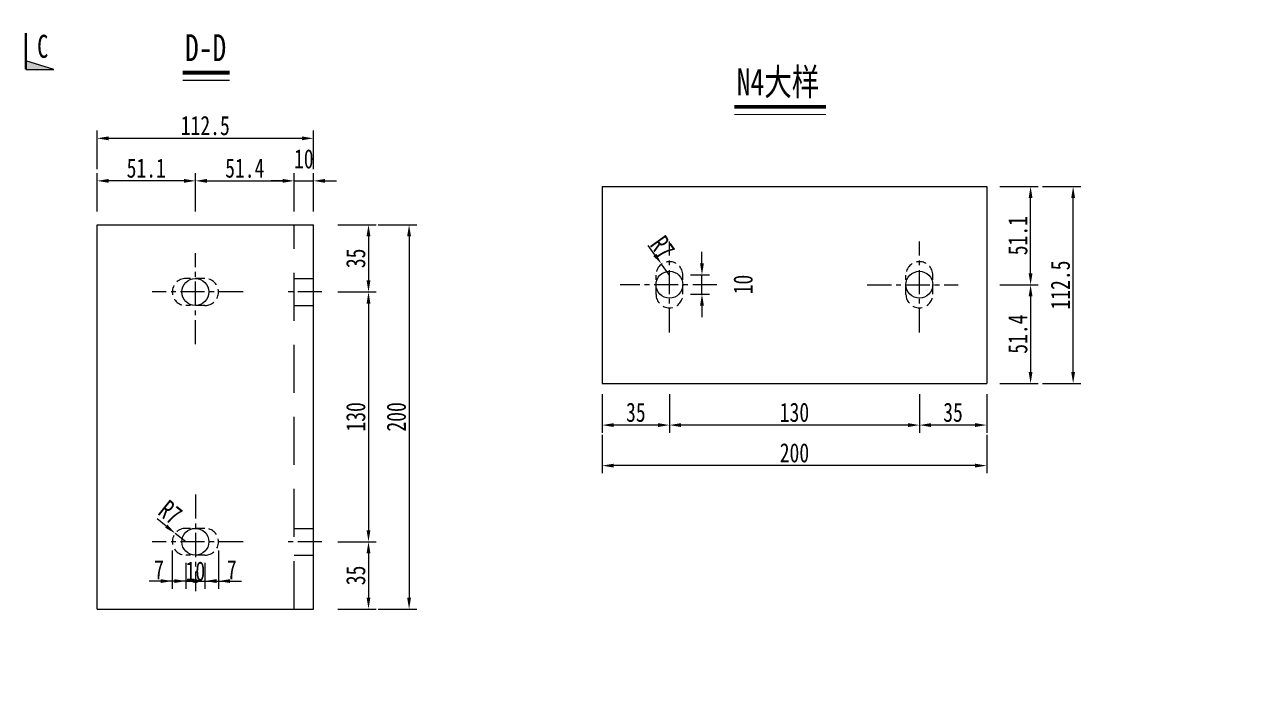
# Model space of a CAD drawing. Extents: x 98573 to 114325, y 0 to 100142.
# Drawn here: x 100275 to 100916, y 23762 to 24103 of the extents above; entities that cross this region are included whole.
import ezdxf
from ezdxf.enums import TextEntityAlignment as Align

# ---------------------------------------------------------------- set-up
doc = ezdxf.new("R2010")
doc.units = 0
doc.header["$MEASUREMENT"] = 0
for name, pattern in [('CENTERX2', [4, 2.5, -0.5, 0.5, -0.5]), ('DASHED', [0.75, 0.5, -0.25]), ('DASHED2', [0.375, 0.25, -0.125])]:
    doc.linetypes.add(name, pattern=pattern)
doc.layers.get('0').update_dxf_attribs({"lineweight": 13})
doc.layers.get('Defpoints').update_dxf_attribs({"color": 9, "lineweight": 5})
for name, color, linetype, lineweight in [('dashed', 4, 'DASHED2', 5), ('中心线', 2, 'CENTERX2', 15), ('文字', 7, 'Continuous', 5), ('文字说明', 7, 'Continuous', 5), ('标注', 4, 'Continuous', 13), ('钢板双线', 1, 'Continuous', 13)]:
    doc.layers.add(name, color=color, linetype=linetype, lineweight=lineweight)
doc.styles.get("Standard").update_dxf_attribs({"font": '仿宋_GB2312.ttf', "width": 0.75})
doc.dimstyles.new('0.1', dxfattribs={"dimscale": 0, "dimtxt": 2.5, "dimasz": 1.5, "dimexe": 1, "dimexo": 1, "dimgap": 0.4, "dimtad": 1, "dimdec": 1, "dimdsep": 46, "dimtxsty": 'Standard', "dimcen": 0.2, "dimclrd": 256, "dimclre": 256, "dimclrt": 256, "dimadec": 3, "dimazin": 2, "dimtfac": 1, "dimtdec": 1, "dimtmove": 2, "dimatfit": 3, "dimfxl": 4, "dimfxlon": 1, "dimtolj": 1, "dimtzin": 0, "dimlwd": -1, "dimlwe": -1, "dimarcsym": 0})

# ---------------------------------------------------------------- blocks, each defined once
blk = doc.blocks.new('*D14')
at = {"layer": 'Defpoints', "color": 0, "transparency": 16777216}
for p in [(100312.31, 24021.73), (100312.31, 23998.89), (100363.41, 23953.89)]:
    blk.add_point(p, dxfattribs=at)
at = {"layer": '标注', "transparency": 16777216}
for p, q in [((100312.31, 24005.73), (100312.31, 24025.73)), ((100363.41, 24005.73), (100363.41, 24025.73))]:
    blk.add_line(p, q, dxfattribs=at)
at = {"layer": '标注', "color": 4, "transparency": 16777216}
blk.add_line((100357.41, 24021.73), (100318.31, 24021.73), dxfattribs=at)
for points in [[(100318.31, 24022.73), (100318.31, 24020.73), (100312.31, 24021.73)], [(100357.41, 24022.73), (100357.41, 24020.73), (100363.41, 24021.73)]]:
    blk.add_solid(points, dxfattribs=at)
at = {"layer": '标注', "transparency": 16777216, "insert": (100337.86, 24028.33), "char_height": 10, "attachment_point": 5}
blk.add_mtext('\\A1;51.1', dxfattribs=at)
blk = doc.blocks.new('*D31')
at = {"layer": 'Defpoints', "color": 0, "transparency": 16777216}
for p in [(100414.81, 24021.73), (100414.81, 23998.89), (100363.41, 23953.89)]:
    blk.add_point(p, dxfattribs=at)
at = {"layer": '标注', "transparency": 16777216}
for p, q in [((100363.41, 24005.73), (100363.41, 24025.73)), ((100414.81, 24005.73), (100414.81, 24025.73))]:
    blk.add_line(p, q, dxfattribs=at)
at = {"layer": '标注', "color": 4, "transparency": 16777216}
blk.add_line((100369.41, 24021.73), (100408.81, 24021.73), dxfattribs=at)
for points in [[(100369.41, 24022.73), (100369.41, 24020.73), (100363.41, 24021.73)], [(100408.81, 24022.73), (100408.81, 24020.73), (100414.81, 24021.73)]]:
    blk.add_solid(points, dxfattribs=at)
at = {"layer": '标注', "transparency": 16777216, "insert": (100389.11, 24028.33), "char_height": 10, "attachment_point": 5}
blk.add_mtext('\\A1;51.4', dxfattribs=at)
blk = doc.blocks.new('*D32')
at = {"layer": 'Defpoints', "color": 0, "transparency": 16777216}
for p in [(100424.81, 24021.73), (100414.81, 23998.89), (100424.81, 23998.89)]:
    blk.add_point(p, dxfattribs=at)
at = {"layer": '标注', "color": 4, "transparency": 16777216}
for p, q in [((100408.81, 24021.73), (100402.81, 24021.73)), ((100414.81, 24021.73), (100424.81, 24021.73)), ((100430.81, 24021.73), (100436.81, 24021.73))]:
    blk.add_line(p, q, dxfattribs=at)
at = {"layer": '标注', "transparency": 16777216}
for p, q in [((100414.81, 24005.73), (100414.81, 24025.73)), ((100424.81, 24005.73), (100424.81, 24025.73))]:
    blk.add_line(p, q, dxfattribs=at)
at = {"layer": '标注', "color": 4, "transparency": 16777216}
for points in [[(100408.81, 24022.73), (100408.81, 24020.73), (100414.81, 24021.73)], [(100430.81, 24022.73), (100430.81, 24020.73), (100424.81, 24021.73)]]:
    blk.add_solid(points, dxfattribs=at)
at = {"layer": '标注', "transparency": 16777216, "insert": (100419.81, 24033.13), "char_height": 10, "attachment_point": 5}
blk.add_mtext('\\A1;10', dxfattribs=at)
blk = doc.blocks.new('*D33')
at = {"layer": 'Defpoints', "color": 0, "transparency": 16777216}
for p in [(100312.31, 24043.86), (100312.31, 23998.89), (100424.81, 23998.89)]:
    blk.add_point(p, dxfattribs=at)
at = {"layer": '标注', "transparency": 16777216}
for p, q in [((100312.31, 24027.86), (100312.31, 24047.86)), ((100424.81, 24027.86), (100424.81, 24047.86))]:
    blk.add_line(p, q, dxfattribs=at)
at = {"layer": '标注', "color": 4, "transparency": 16777216}
blk.add_line((100418.81, 24043.86), (100318.31, 24043.86), dxfattribs=at)
for points in [[(100318.31, 24044.86), (100318.31, 24042.86), (100312.31, 24043.86)], [(100418.81, 24044.86), (100418.81, 24042.86), (100424.81, 24043.86)]]:
    blk.add_solid(points, dxfattribs=at)
at = {"layer": '标注', "transparency": 16777216, "insert": (100368.56, 24050.46), "char_height": 10, "attachment_point": 5}
blk.add_mtext('\\A1;112.5', dxfattribs=at)
blk = doc.blocks.new('*D34')
at = {"layer": 'Defpoints', "color": 0, "transparency": 16777216}
for p in [(100424.81, 23998.89), (100420.2, 23963.89), (100453.47, 23963.89)]:
    blk.add_point(p, dxfattribs=at)
at = {"layer": '标注', "transparency": 16777216}
for p, q in [((100437.47, 23998.89), (100457.47, 23998.89)), ((100437.47, 23963.89), (100457.47, 23963.89))]:
    blk.add_line(p, q, dxfattribs=at)
at = {"layer": '标注', "color": 4, "transparency": 16777216}
blk.add_line((100453.47, 23992.89), (100453.47, 23969.89), dxfattribs=at)
for points in [[(100452.47, 23992.89), (100454.47, 23992.89), (100453.47, 23998.89)], [(100452.47, 23969.89), (100454.47, 23969.89), (100453.47, 23963.89)]]:
    blk.add_solid(points, dxfattribs=at)
at = {"layer": '标注', "transparency": 16777216, "insert": (100446.87, 23981.39), "char_height": 10, "attachment_point": 5, "rotation": 90}
blk.add_mtext('\\A1;35', dxfattribs=at)
blk = doc.blocks.new('*D35')
at = {"layer": 'Defpoints', "color": 0, "transparency": 16777216}
for p in [(100424.81, 23998.89), (100424.81, 23798.89), (100474.58, 23798.89)]:
    blk.add_point(p, dxfattribs=at)
at = {"layer": '标注', "transparency": 16777216}
for p, q in [((100458.58, 23998.89), (100478.58, 23998.89)), ((100458.58, 23798.89), (100478.58, 23798.89))]:
    blk.add_line(p, q, dxfattribs=at)
at = {"layer": '标注', "color": 4, "transparency": 16777216}
blk.add_line((100474.58, 23992.89), (100474.58, 23804.89), dxfattribs=at)
for points in [[(100473.58, 23992.89), (100475.58, 23992.89), (100474.58, 23998.89)], [(100473.58, 23804.89), (100475.58, 23804.89), (100474.58, 23798.89)]]:
    blk.add_solid(points, dxfattribs=at)
at = {"layer": '标注', "transparency": 16777216, "insert": (100467.98, 23898.89), "char_height": 10, "attachment_point": 5, "rotation": 90}
blk.add_mtext('\\A1;200', dxfattribs=at)
blk = doc.blocks.new('*D36')
at = {"layer": 'Defpoints', "color": 0, "transparency": 16777216}
for p in [(100420.2, 23963.89), (100420.2, 23833.89), (100453.47, 23833.89)]:
    blk.add_point(p, dxfattribs=at)
at = {"layer": '标注', "transparency": 16777216}
for p, q in [((100437.47, 23963.89), (100457.47, 23963.89)), ((100437.47, 23833.89), (100457.47, 23833.89))]:
    blk.add_line(p, q, dxfattribs=at)
at = {"layer": '标注', "color": 4, "transparency": 16777216}
blk.add_line((100453.47, 23957.89), (100453.47, 23839.89), dxfattribs=at)
for points in [[(100452.47, 23957.89), (100454.47, 23957.89), (100453.47, 23963.89)], [(100452.47, 23839.89), (100454.47, 23839.89), (100453.47, 23833.89)]]:
    blk.add_solid(points, dxfattribs=at)
at = {"layer": '标注', "transparency": 16777216, "insert": (100446.87, 23898.89), "char_height": 10, "attachment_point": 5, "rotation": 90}
blk.add_mtext('\\A1;130', dxfattribs=at)
blk = doc.blocks.new('*D37')
at = {"layer": 'Defpoints', "color": 0, "transparency": 16777216}
for p in [(100420.2, 23833.89), (100420.2, 23798.89), (100453.47, 23798.89)]:
    blk.add_point(p, dxfattribs=at)
at = {"layer": '标注', "transparency": 16777216}
for p, q in [((100437.47, 23833.89), (100457.47, 23833.89)), ((100437.47, 23798.89), (100457.47, 23798.89))]:
    blk.add_line(p, q, dxfattribs=at)
at = {"layer": '标注', "color": 4, "transparency": 16777216}
blk.add_line((100453.47, 23827.89), (100453.47, 23804.89), dxfattribs=at)
for points in [[(100452.47, 23827.89), (100454.47, 23827.89), (100453.47, 23833.89)], [(100452.47, 23804.89), (100454.47, 23804.89), (100453.47, 23798.89)]]:
    blk.add_solid(points, dxfattribs=at)
at = {"layer": '标注', "transparency": 16777216, "insert": (100446.87, 23816.39), "char_height": 10, "attachment_point": 5, "rotation": 90}
blk.add_mtext('\\A1;35', dxfattribs=at)
blk = doc.blocks.new('*D197')
at = {"layer": 'Defpoints', "color": 0, "transparency": 16777216}
for p in [(100775.04, 24018.76), (100797.88, 24018.76), (100730.04, 23967.66)]:
    blk.add_point(p, dxfattribs=at)
at = {"layer": '标注', "transparency": 16777216}
for p, q in [((100781.88, 24018.76), (100801.88, 24018.76)), ((100781.88, 23967.66), (100801.88, 23967.66))]:
    blk.add_line(p, q, dxfattribs=at)
at = {"layer": '标注', "color": 4, "transparency": 16777216}
blk.add_line((100797.88, 23973.66), (100797.88, 24012.76), dxfattribs=at)
for points in [[(100796.88, 24012.76), (100798.88, 24012.76), (100797.88, 24018.76)], [(100796.88, 23973.66), (100798.88, 23973.66), (100797.88, 23967.66)]]:
    blk.add_solid(points, dxfattribs=at)
at = {"layer": '标注', "transparency": 16777216, "insert": (100791.28, 23993.21), "char_height": 10, "attachment_point": 5, "rotation": 90}
blk.add_mtext('\\A1;51.1', dxfattribs=at)
blk = doc.blocks.new('*D198')
at = {"layer": 'Defpoints', "color": 0, "transparency": 16777216}
for p in [(100730.04, 23967.66), (100775.04, 23916.26), (100797.88, 23916.26)]:
    blk.add_point(p, dxfattribs=at)
at = {"layer": '标注', "transparency": 16777216}
for p, q in [((100781.88, 23967.66), (100801.88, 23967.66)), ((100781.88, 23916.26), (100801.88, 23916.26))]:
    blk.add_line(p, q, dxfattribs=at)
at = {"layer": '标注', "color": 4, "transparency": 16777216}
blk.add_line((100797.88, 23961.66), (100797.88, 23922.26), dxfattribs=at)
for points in [[(100796.88, 23961.66), (100798.88, 23961.66), (100797.88, 23967.66)], [(100796.88, 23922.26), (100798.88, 23922.26), (100797.88, 23916.26)]]:
    blk.add_solid(points, dxfattribs=at)
at = {"layer": '标注', "transparency": 16777216, "insert": (100791.28, 23941.96), "char_height": 10, "attachment_point": 5, "rotation": 90}
blk.add_mtext('\\A1;51.4', dxfattribs=at)
blk = doc.blocks.new('*D199')
at = {"layer": 'Defpoints', "color": 0, "transparency": 16777216}
for p in [(100775.04, 24018.76), (100820.02, 24018.76), (100775.04, 23916.26)]:
    blk.add_point(p, dxfattribs=at)
at = {"layer": '标注', "transparency": 16777216}
for p, q in [((100804.02, 24018.76), (100824.02, 24018.76)), ((100804.02, 23916.26), (100824.02, 23916.26))]:
    blk.add_line(p, q, dxfattribs=at)
at = {"layer": '标注', "color": 4, "transparency": 16777216}
blk.add_line((100820.02, 23922.26), (100820.02, 24012.76), dxfattribs=at)
for points in [[(100819.02, 24012.76), (100821.02, 24012.76), (100820.02, 24018.76)], [(100819.02, 23922.26), (100821.02, 23922.26), (100820.02, 23916.26)]]:
    blk.add_solid(points, dxfattribs=at)
at = {"layer": '标注', "transparency": 16777216, "insert": (100813.42, 23967.51), "char_height": 10, "attachment_point": 5, "rotation": 90}
blk.add_mtext('\\A1;112.5', dxfattribs=at)
blk = doc.blocks.new('*D200')
at = {"layer": 'Defpoints', "color": 0, "transparency": 16777216}
for p in [(100740.04, 23927.9), (100775.04, 23923.29), (100740.04, 23894.63)]:
    blk.add_point(p, dxfattribs=at)
at = {"layer": '标注', "transparency": 16777216}
for p, q in [((100740.04, 23910.63), (100740.04, 23890.63)), ((100775.04, 23910.63), (100775.04, 23890.63))]:
    blk.add_line(p, q, dxfattribs=at)
at = {"layer": '标注', "color": 4, "transparency": 16777216}
blk.add_line((100769.04, 23894.63), (100746.04, 23894.63), dxfattribs=at)
for points in [[(100746.04, 23895.63), (100746.04, 23893.63), (100740.04, 23894.63)], [(100769.04, 23895.63), (100769.04, 23893.63), (100775.04, 23894.63)]]:
    blk.add_solid(points, dxfattribs=at)
at = {"layer": '标注', "transparency": 16777216, "insert": (100757.54, 23901.23), "char_height": 10, "attachment_point": 5}
blk.add_mtext('\\A1;35', dxfattribs=at)
blk = doc.blocks.new('*D201')
at = {"layer": 'Defpoints', "color": 0, "transparency": 16777216}
for p in [(100575.04, 23923.29), (100775.04, 23923.29), (100575.04, 23873.53)]:
    blk.add_point(p, dxfattribs=at)
at = {"layer": '标注', "transparency": 16777216}
for p, q in [((100575.04, 23889.53), (100575.04, 23869.53)), ((100775.04, 23889.53), (100775.04, 23869.53))]:
    blk.add_line(p, q, dxfattribs=at)
at = {"layer": '标注', "color": 4, "transparency": 16777216}
blk.add_line((100769.04, 23873.53), (100581.04, 23873.53), dxfattribs=at)
for points in [[(100581.04, 23874.53), (100581.04, 23872.53), (100575.04, 23873.53)], [(100769.04, 23874.53), (100769.04, 23872.53), (100775.04, 23873.53)]]:
    blk.add_solid(points, dxfattribs=at)
at = {"layer": '标注', "transparency": 16777216, "insert": (100675.04, 23880.13), "char_height": 10, "attachment_point": 5}
blk.add_mtext('\\A1;200', dxfattribs=at)
blk = doc.blocks.new('*D202')
at = {"layer": 'Defpoints', "color": 0, "transparency": 16777216}
for p in [(100610.04, 23927.9), (100740.04, 23927.9), (100610.04, 23894.63)]:
    blk.add_point(p, dxfattribs=at)
at = {"layer": '标注', "transparency": 16777216}
for p, q in [((100610.04, 23910.63), (100610.04, 23890.63)), ((100740.04, 23910.63), (100740.04, 23890.63))]:
    blk.add_line(p, q, dxfattribs=at)
at = {"layer": '标注', "color": 4, "transparency": 16777216}
blk.add_line((100734.04, 23894.63), (100616.04, 23894.63), dxfattribs=at)
for points in [[(100616.04, 23895.63), (100616.04, 23893.63), (100610.04, 23894.63)], [(100734.04, 23895.63), (100734.04, 23893.63), (100740.04, 23894.63)]]:
    blk.add_solid(points, dxfattribs=at)
at = {"layer": '标注', "transparency": 16777216, "insert": (100675.04, 23901.23), "char_height": 10, "attachment_point": 5}
blk.add_mtext('\\A1;130', dxfattribs=at)
blk = doc.blocks.new('*D203')
at = {"layer": 'Defpoints', "color": 0, "transparency": 16777216}
for p in [(100575.04, 23937.49), (100610.04, 23927.9), (100575.04, 23894.63)]:
    blk.add_point(p, dxfattribs=at)
at = {"layer": '标注', "transparency": 16777216}
for p, q in [((100575.04, 23910.63), (100575.04, 23890.63)), ((100610.04, 23910.63), (100610.04, 23890.63))]:
    blk.add_line(p, q, dxfattribs=at)
at = {"layer": '标注', "color": 4, "transparency": 16777216}
blk.add_line((100604.04, 23894.63), (100581.04, 23894.63), dxfattribs=at)
for points in [[(100581.04, 23895.63), (100581.04, 23893.63), (100575.04, 23894.63)], [(100604.04, 23895.63), (100604.04, 23893.63), (100610.04, 23894.63)]]:
    blk.add_solid(points, dxfattribs=at)
at = {"layer": '标注', "transparency": 16777216, "insert": (100592.54, 23901.23), "char_height": 10, "attachment_point": 5}
blk.add_mtext('\\A1;35', dxfattribs=at)
blk = doc.blocks.new('2')
blk.add_hatch(color=256).paths.add_polyline_path([(284.16, 510.9), (287.79, 509.77), (287.79, 510.9)])
for p, q in [((287.79, 510.9), (284.16, 510.9)), ((284.16, 510.9), (287.79, 509.77))]:
    blk.add_line(p, q)
at = {"const_width": 0.3}
blk.add_lwpolyline([(287.79, 506.15), (287.79, 510.9)], dxfattribs=at)
at = {"width": 0.7}
blk.add_attdef('A', text='', height=3.5, dxfattribs=at).set_placement((285.6, 507.89), align=Align.MIDDLE_CENTER)
blk = doc.blocks.new('*D252')
at = {"layer": 'Defpoints', "color": 0, "transparency": 16777216}
for p in [(100916.35, 25440.39), (100823.35, 25388.98), (100916.35, 0)]:
    blk.add_point(p, dxfattribs=at)
at = {"layer": '标注', "transparency": 16777216}
for p, q in [((100823.35, 25411.81), (100823.35, 25447.53)), ((100916.35, 25411.81), (100916.35, 25447.53))]:
    blk.add_line(p, q, dxfattribs=at)
at = {"layer": '标注', "color": 4, "transparency": 16777216}
blk.add_line((100834.07, 25440.39), (100905.64, 25440.39), dxfattribs=at)
for points in [[(100834.07, 25442.17), (100834.07, 25438.6), (100823.35, 25440.39)], [(100905.64, 25442.17), (100905.64, 25438.6), (100916.35, 25440.39)]]:
    blk.add_solid(points, dxfattribs=at)
at = {"layer": '标注', "transparency": 16777216, "insert": (100869.85, 25452.17), "char_height": 17.857, "attachment_point": 5}
blk.add_mtext('\\A1;93', dxfattribs=at)
blk = doc.blocks.new('*D290')
at = {"layer": 'Defpoints', "color": 0, "transparency": 16777216}
for p in [(100352.95, 23838.26), (100358.41, 23833.89)]:
    blk.add_point(p, dxfattribs=at)
at = {"layer": '标注', "color": 4, "transparency": 16777216}
for p, q in [((100348.26, 23842.01), (100343.57, 23845.75)), ((100358.41, 23833.89), (100352.95, 23838.26))]:
    blk.add_line(p, q, dxfattribs=at)
blk.add_solid([(100348.89, 23842.79), (100347.64, 23841.23), (100352.95, 23838.26)], dxfattribs=at)
at = {"layer": '标注', "transparency": 16777216, "insert": (100350.46, 23849.26), "char_height": 10, "attachment_point": 5, "rotation": 321.35453}
blk.add_mtext('\\A1;R7', dxfattribs=at)
blk = doc.blocks.new('*D291')
at = {"layer": 'Defpoints', "color": 0, "transparency": 16777216}
for p in [(100358.41, 23826.89), (100368.41, 23826.89), (100368.41, 23813.44)]:
    blk.add_point(p, dxfattribs=at)
at = {"layer": '标注', "transparency": 16777216}
for p, q in [((100358.41, 23822.89), (100358.41, 23809.44)), ((100368.41, 23822.89), (100368.41, 23809.44))]:
    blk.add_line(p, q, dxfattribs=at)
at = {"layer": '标注', "color": 4, "transparency": 16777216}
for p, q in [((100352.41, 23813.44), (100346.41, 23813.44)), ((100358.41, 23813.44), (100368.41, 23813.44)), ((100374.41, 23813.44), (100380.41, 23813.44))]:
    blk.add_line(p, q, dxfattribs=at)
for points in [[(100352.41, 23814.44), (100352.41, 23812.44), (100358.41, 23813.44)], [(100374.41, 23814.44), (100374.41, 23812.44), (100368.41, 23813.44)]]:
    blk.add_solid(points, dxfattribs=at)
at = {"layer": '标注', "transparency": 16777216, "insert": (100363.41, 23818.59), "char_height": 10, "attachment_point": 5}
blk.add_mtext('\\A1;10', dxfattribs=at)
blk = doc.blocks.new('*D292')
at = {"layer": 'Defpoints', "color": 0, "transparency": 16777216}
for p in [(100617.04, 23972.77), (100626.94, 23972.77), (100617.04, 23962.77)]:
    blk.add_point(p, dxfattribs=at)
at = {"layer": '标注', "color": 4, "transparency": 16777216}
for p, q in [((100626.94, 23978.77), (100626.94, 23984.77)), ((100626.94, 23962.77), (100626.94, 23972.77)), ((100626.94, 23956.77), (100626.94, 23950.77))]:
    blk.add_line(p, q, dxfattribs=at)
at = {"layer": '标注', "transparency": 16777216}
for p, q in [((100621.04, 23972.77), (100630.94, 23972.77)), ((100621.04, 23962.77), (100630.94, 23962.77))]:
    blk.add_line(p, q, dxfattribs=at)
at = {"layer": '标注', "color": 4, "transparency": 16777216}
for points in [[(100625.94, 23978.77), (100627.94, 23978.77), (100626.94, 23972.77)], [(100625.94, 23956.77), (100627.94, 23956.77), (100626.94, 23962.77)]]:
    blk.add_solid(points, dxfattribs=at)
at = {"layer": '标注', "transparency": 16777216, "insert": (100648.34, 23967.77), "char_height": 10, "attachment_point": 5, "rotation": 90}
blk.add_mtext('\\A1;10', dxfattribs=at)
blk = doc.blocks.new('*D293')
at = {"layer": 'Defpoints', "color": 0, "transparency": 16777216}
for p in [(100605.95, 23978.34), (100610.04, 23972.66)]:
    blk.add_point(p, dxfattribs=at)
at = {"layer": '标注', "color": 4, "transparency": 16777216}
for p, q in [((100602.44, 23983.2), (100598.93, 23988.07)), ((100610.04, 23972.66), (100605.95, 23978.34))]:
    blk.add_line(p, q, dxfattribs=at)
blk.add_solid([(100603.25, 23983.79), (100601.63, 23982.62), (100605.95, 23978.34)], dxfattribs=at)
at = {"layer": '标注', "transparency": 16777216, "insert": (100606.52, 23987.17), "char_height": 10, "attachment_point": 5, "rotation": 305.78894}
blk.add_mtext('\\A1;R7', dxfattribs=at)
blk = doc.blocks.new('*D810')
at = {"layer": 'Defpoints', "color": 0, "transparency": 16777216}
for p in [(100351.41, 23833.89), (100358.41, 23826.89), (100351.41, 23813.44)]:
    blk.add_point(p, dxfattribs=at)
at = {"layer": '标注', "transparency": 16777216}
for p, q in [((100351.41, 23829.44), (100351.41, 23809.44)), ((100358.41, 23822.89), (100358.41, 23809.44))]:
    blk.add_line(p, q, dxfattribs=at)
at = {"layer": '标注', "color": 4, "transparency": 16777216}
for p, q in [((100345.41, 23813.44), (100339.41, 23813.44)), ((100358.41, 23813.44), (100351.41, 23813.44)), ((100364.41, 23813.44), (100370.41, 23813.44))]:
    blk.add_line(p, q, dxfattribs=at)
for points in [[(100345.41, 23814.44), (100345.41, 23812.44), (100351.41, 23813.44)], [(100364.41, 23814.44), (100364.41, 23812.44), (100358.41, 23813.44)]]:
    blk.add_solid(points, dxfattribs=at)
at = {"layer": '标注', "transparency": 16777216, "insert": (100344.48, 23819.3), "char_height": 10, "attachment_point": 5}
blk.add_mtext('\\A1;7', dxfattribs=at)
blk = doc.blocks.new('*D811')
at = {"layer": 'Defpoints', "color": 0, "transparency": 16777216}
for p in [(100375.41, 23833.89), (100368.41, 23826.89), (100375.41, 23813.44)]:
    blk.add_point(p, dxfattribs=at)
at = {"layer": '标注', "transparency": 16777216}
for p, q in [((100375.41, 23829.44), (100375.41, 23809.44)), ((100368.41, 23822.89), (100368.41, 23809.44))]:
    blk.add_line(p, q, dxfattribs=at)
at = {"layer": '标注', "color": 4, "transparency": 16777216}
for p, q in [((100362.41, 23813.44), (100356.41, 23813.44)), ((100368.41, 23813.44), (100375.41, 23813.44)), ((100381.41, 23813.44), (100387.41, 23813.44))]:
    blk.add_line(p, q, dxfattribs=at)
for points in [[(100362.41, 23814.44), (100362.41, 23812.44), (100368.41, 23813.44)], [(100381.41, 23814.44), (100381.41, 23812.44), (100375.41, 23813.44)]]:
    blk.add_solid(points, dxfattribs=at)
at = {"layer": '标注', "transparency": 16777216, "insert": (100382.35, 23819.3), "char_height": 10, "attachment_point": 5}
blk.add_mtext('\\A1;7', dxfattribs=at)

msp = doc.modelspace()

# ---------------------------------------------------------------- linework, layer by layer
for centre in [(100363.41393, 23963.88819), (100610.03922, 23967.65818), (100740.03922, 23967.65818), (100363.41393, 23833.88819)]:
    msp.add_circle(centre, 7)
at = {"layer": 'dashed', "ltscale": 20}
for p, q in [((100368.29937, 23970.88819), (100358.29937, 23970.88819)), ((100603.03922, 23962.65818), (100603.03922, 23972.65818)), ((100617.03922, 23962.77274), (100617.03922, 23972.77274)), ((100733.03922, 23962.65818), (100733.03922, 23972.65818)), ((100747.03922, 23962.77274), (100747.03922, 23972.77274)), ((100368.41393, 23956.88819), (100358.41393, 23956.88819)), ((100368.29937, 23840.88819), (100358.29937, 23840.88819)), ((100368.41393, 23826.88819), (100358.41393, 23826.88819))]:
    msp.add_line(p, q, dxfattribs=at)
for centre, start, end in [((100610.03922, 23972.65818), 0, 180), ((100740.03922, 23972.65818), 0, 180), ((100358.41393, 23963.88819), 90, 270), ((100368.41393, 23963.88819), 270, 90), ((100610.03922, 23962.65818), 180, 0), ((100740.03922, 23962.65818), 180, 0), ((100358.41393, 23833.88819), 90, 270), ((100368.41393, 23833.88819), 270, 90)]:
    msp.add_arc(centre, 7, start, end, dxfattribs=at)
at = {"layer": '中心线', "ltscale": 5}
for p, q in [((100610.03922, 23942.82818), (100610.03922, 23990.11167)), ((100740.03922, 23942.82818), (100740.03922, 23990.11167)), ((100363.41393, 23936.80108), (100363.41393, 23984.08457)), ((100388.24392, 23963.88819), (100340.96043, 23963.88819)), ((100429.20417, 23963.88819), (100411.20306, 23963.88819)), ((100634.62207, 23967.65818), (100584.41067, 23967.65818)), ((100712.95211, 23967.65818), (100760.2356, 23967.65818)), ((100363.41393, 23858.47104), (100363.41393, 23808.25964)), ((100388.24392, 23833.88819), (100340.96043, 23833.88819)), ((100429.20417, 23833.88819), (100411.20306, 23833.88819))]:
    msp.add_line(p, q, dxfattribs=at)
at = {"layer": '文字', "const_width": 2}
for points in [[(100356.76282, 24078.03033), (100381.22895, 24078.03033)], [(100643.76357, 24060.25547), (100691.52049, 24060.25547)]]:
    msp.add_lwpolyline(points, dxfattribs=at)
at = {"layer": '文字', "ltscale": 100, "const_width": 0.6}
for points in [[(100356.76282, 24074.03033), (100381.22895, 24074.03033)], [(100643.76357, 24056.25547), (100691.52049, 24056.25547)]]:
    msp.add_lwpolyline(points, dxfattribs=at)
at = {"layer": '钢板双线'}
for p, q in [((100575.03922, 24018.76081), (100775.03922, 24018.76081)), ((100575.03922, 24018.76081), (100575.03922, 23916.26081)), ((100775.03922, 24018.76081), (100775.03922, 23916.26081)), ((100312.31129, 23998.88819), (100424.81129, 23998.88819)), ((100312.31129, 23798.88819), (100312.31129, 23998.88819)), ((100424.81129, 23798.88819), (100424.81129, 23998.88819)), ((100414.81129, 23970.88819), (100424.81129, 23970.88819)), ((100414.81129, 23956.88819), (100424.81129, 23956.88819)), ((100575.03922, 23916.26081), (100775.03922, 23916.26081)), ((100414.81129, 23840.88819), (100424.81129, 23840.88819)), ((100414.81129, 23826.88819), (100424.81129, 23826.88819)), ((100312.31129, 23798.88819), (100424.81129, 23798.88819))]:
    msp.add_line(p, q, dxfattribs=at)
at = {"layer": '钢板双线', "linetype": 'DASHED', "ltscale": 50}
msp.add_line((100414.81129, 23798.88819), (100414.81129, 23998.88819), dxfattribs=at)

# ---------------------------------------------------------------- block references
ref = msp.add_blockref('2', (101426.39441, 26123.32513), dxfattribs=dict(xscale=4, yscale=4, zscale=4, rotation=180))
ref.add_attrib('A', 'C', dxfattribs={"height": 12, "width": 0.7}).set_placement((100284.00174, 24091.76383), align=Align.MIDDLE_CENTER)

# ---------------------------------------------------------------- texts
at = {"layer": '文字说明', "width": 0.75}
for s, p in [('D-D', (100358.04253, 24084.03033)), ('N4大样', (100645.04328, 24066.25547))]:
    msp.add_text(s, height=14, dxfattribs=at).set_placement(p)

# ---------------------------------------------------------------- dimensions: what is measured, and where the dimension line sits
at = {"layer": '标注'}
for base, p1, p2, override, picture, middle in [((100916.35221, 25440.3863), (100823.35221, 25388.98354), (100916.35221, 0), {"dimscale": 7.142857, "dimclrd": 4}, '*D252', (100869.85221, 25452.17201)), ((100424.81129, 24021.72714), (100414.81129, 23998.88819), (100424.81129, 23998.88819), {"dimscale": 4, "dimclrd": 4}, '*D32', (100419.81129, 24033.12714)), ((100312.31129, 24021.72714), (100363.41393, 23953.88819), (100312.31129, 23998.88819), {"dimscale": 4, "dimclrd": 4}, '*D14', (100337.86261, 24028.32714)), ((100414.81129, 24021.72714), (100363.41393, 23953.88819), (100414.81129, 23998.88819), {"dimscale": 4, "dimclrd": 4}, '*D31', (100389.11261, 24028.32714)), ((100575.03922, 23894.63295), (100610.03922, 23927.89984), (100575.03922, 23937.49027), {"dimscale": 4, "dimclrd": 4}, '*D203', (100592.53922, 23901.23295)), ((100610.03922, 23894.63295), (100740.03922, 23927.89984), (100610.03922, 23927.89984), {"dimscale": 4, "dimclrd": 4}, '*D202', (100675.03922, 23901.23295)), ((100740.03922, 23894.63295), (100775.03922, 23923.29216), (100740.03922, 23927.89984), {"dimscale": 4, "dimclrd": 4}, '*D200', (100757.53922, 23901.23295)), ((100575.03922, 23873.52717), (100775.03922, 23923.29216), (100575.03922, 23923.29216), {"dimscale": 4, "dimclrd": 4}, '*D201', (100675.03922, 23880.12717))]:
    dim = msp.add_linear_dim(base=base, p1=p1, p2=p2, dimstyle='0.1', override=override, dxfattribs=at)
    dim.commit()
    dim.dimension.update_dxf_attribs({"geometry": picture, "text_midpoint": middle})
dim = msp.add_linear_dim(base=(100312.31129, 24043.86402), p1=(100424.81129, 23998.88819), p2=(100312.31129, 23998.88819), text='112.5', dimstyle='0.1', override={"dimscale": 4, "dimclrd": 4}, dxfattribs=at)
dim.commit()
dim.dimension.update_dxf_attribs({"geometry": '*D33', "text_midpoint": (100368.56129, 24050.46402)})
for base, p1, p2, angle, picture, middle in [((100797.87817, 24018.76081), (100730.03922, 23967.65818), (100775.03922, 24018.76081), 270, '*D197', (100791.27817, 23993.20949)), ((100453.4705, 23963.88819), (100424.81129, 23998.88819), (100420.20361, 23963.88819), 90, '*D34', (100446.8705, 23981.38819)), ((100474.57628, 23798.88819), (100424.81129, 23998.88819), (100424.81129, 23798.88819), 90, '*D35', (100467.97628, 23898.88819)), ((100626.9373, 23972.77274), (100617.03922, 23962.77274), (100617.03922, 23972.77274), 270, '*D292', (100648.3373, 23967.77274)), ((100453.4705, 23833.88819), (100420.20361, 23963.88819), (100420.20361, 23833.88819), 90, '*D36', (100446.8705, 23898.88819)), ((100797.87817, 23916.26081), (100730.03922, 23967.65818), (100775.03922, 23916.26081), 270, '*D198', (100791.27817, 23941.95949)), ((100453.4705, 23798.88819), (100420.20361, 23833.88819), (100420.20361, 23798.88819), 90, '*D37', (100446.8705, 23816.38819))]:
    dim = msp.add_linear_dim(base=base, p1=p1, p2=p2, angle=angle, dimstyle='0.1', override={"dimscale": 4, "dimclrd": 4}, dxfattribs=at)
    dim.commit()
    dim.dimension.update_dxf_attribs({"geometry": picture, "text_midpoint": middle})
dim = msp.add_linear_dim(base=(100820.01504, 24018.76081), p1=(100775.03922, 23916.26081), p2=(100775.03922, 24018.76081), angle=270, text='112.5', dimstyle='0.1', override={"dimscale": 4, "dimclrd": 4}, dxfattribs=at)
dim.commit()
dim.dimension.update_dxf_attribs({"geometry": '*D199', "text_midpoint": (100813.41504, 23967.51081)})
for center, mpoint, picture, middle in [((100610.03922, 23972.65818), (100605.94561, 23978.33641), '*D293', (100606.51879, 23987.17222)), ((100358.41393, 23833.88819), (100352.94675, 23838.25969), '*D290', (100350.45533, 23849.26267))]:
    dim = msp.add_radius_dim(center=center, mpoint=mpoint, dimstyle='0.1', override={"dimscale": 4, "dimclrd": 4}, dxfattribs=at)
    dim.commit()
    dim.dimension.update_dxf_attribs({"geometry": picture, "text_midpoint": middle, "dimtype": 164})
for base, p2, picture, middle in [((100351.41393, 23813.44454), (100351.41393, 23833.88819), '*D810', (100344.47874, 23819.30078)), ((100368.41393, 23813.44454), (100368.41393, 23826.88819), '*D291', (100363.41393, 23818.58905))]:
    dim = msp.add_linear_dim(base=base, p1=(100358.41393, 23826.88819), p2=p2, dimstyle='0.1', override={"dimscale": 4, "dimclrd": 4}, dxfattribs=at)
    dim.commit()
    dim.dimension.update_dxf_attribs({"geometry": picture, "text_midpoint": middle, "dimtype": 160})
dim = msp.add_linear_dim(base=(100375.41393, 23813.44454), p1=(100368.41393, 23826.88819), p2=(100375.41393, 23833.88819), angle=180, dimstyle='0.1', override={"dimscale": 4, "dimclrd": 4}, dxfattribs=at)
dim.commit()
dim.dimension.update_dxf_attribs({"geometry": '*D811', "text_midpoint": (100382.34912, 23819.30078), "dimtype": 160})

doc.saveas('drawing.dxf')
